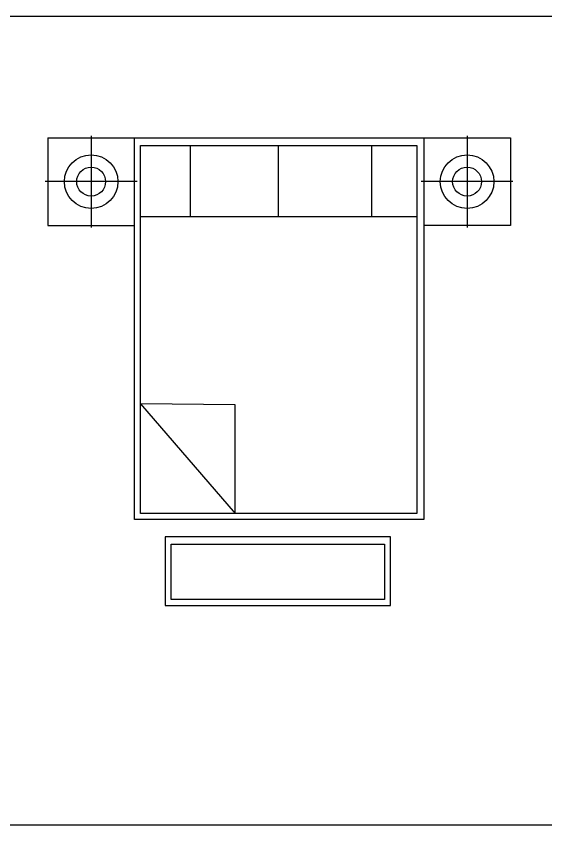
# Model space of a CAD drawing. Header units: inches. Extents: x 8.1 to 50.6, y 12.7 to 37.5.
# Drawn here: x 40.727 to 43.475, y 25.635 to 29.83 of the extents above; entities that cross this region are included whole.
import ezdxf

# ---------------------------------------------------------------- set-up
doc = ezdxf.new("R2010")
doc.units = ezdxf.units.IN
doc.header["$MEASUREMENT"] = 0
doc.layers.add('02', color=2, linetype='Continuous')
doc.layers.add('1', color=1, linetype='Continuous')

msp = doc.modelspace()

# ---------------------------------------------------------------- linework, layer by layer
at = {"layer": '02'}
for p, q in [((41.1156, 29.2098, -0.27), (41.1156, 28.7336, -0.27)), ((41.341, 27.2184), (41.341, 29.1984)), ((42.841, 29.1984), (42.841, 27.2184)), ((43.0663, 29.2098, -0.27), (43.0663, 28.7336, -0.27)), ((41.3712, 27.2507), (41.3712, 29.1599)), ((41.3712, 29.1599), (42.805, 29.1599)), ((41.6286, 29.1599), (41.6286, 28.7887)), ((42.0851, 29.1599), (42.0851, 28.7887)), ((42.5703, 29.1599), (42.5703, 28.7887)), ((42.805, 29.1599), (42.805, 27.2507)), ((41.3537, 28.9717, -0.27), (40.8775, 28.9717, -0.27)), ((43.3044, 28.9717, -0.27), (42.8282, 28.9717, -0.27)), ((42.805, 28.7887), (41.3712, 28.7887)), ((41.3712, 27.8189), (41.8633, 27.2507)), ((41.8633, 27.8132), (41.3712, 27.8189)), ((41.8633, 27.2507), (41.8633, 27.8132)), ((42.805, 27.2507), (41.3712, 27.2507)), ((41.5302, 27.0916), (42.6385, 27.0916)), ((41.5302, 26.8037), (41.5302, 27.0916)), ((42.6385, 27.0916), (42.6385, 26.8037)), ((42.6385, 26.8037), (41.5302, 26.8037))]:
    msp.add_line(p, q, dxfattribs=at)
for points in [[(40.891, 29.1984), (40.891, 28.7444), (41.341, 28.7444)], [(40.891, 29.1984), (43.291, 29.1984), (43.291, 28.7444), (42.841, 28.7444)], [(42.841, 27.2184), (41.341, 27.2184)]]:
    msp.add_lwpolyline(points, dxfattribs=at)
msp.add_lwpolyline([(41.4999, 27.1295), (41.4999, 26.7734), (42.6688, 26.7734), (42.6688, 27.1295)], close=True, dxfattribs=at)
for centre, radius in [((41.1156, 28.9717, -0.27), 0.139), ((43.0663, 28.9717, -0.27), 0.139), ((41.1156, 28.9717, -0.27), 0.075), ((43.0663, 28.9717, -0.27), 0.075)]:
    msp.add_circle(centre, radius, dxfattribs=at)
at = {"layer": '1'}
for p, q in [((29.8869, 29.8301), (50.2131, 29.8301)), ((29.8869, 25.6353), (50.2131, 25.6353))]:
    msp.add_line(p, q, dxfattribs=at)

doc.saveas('drawing.dxf')
